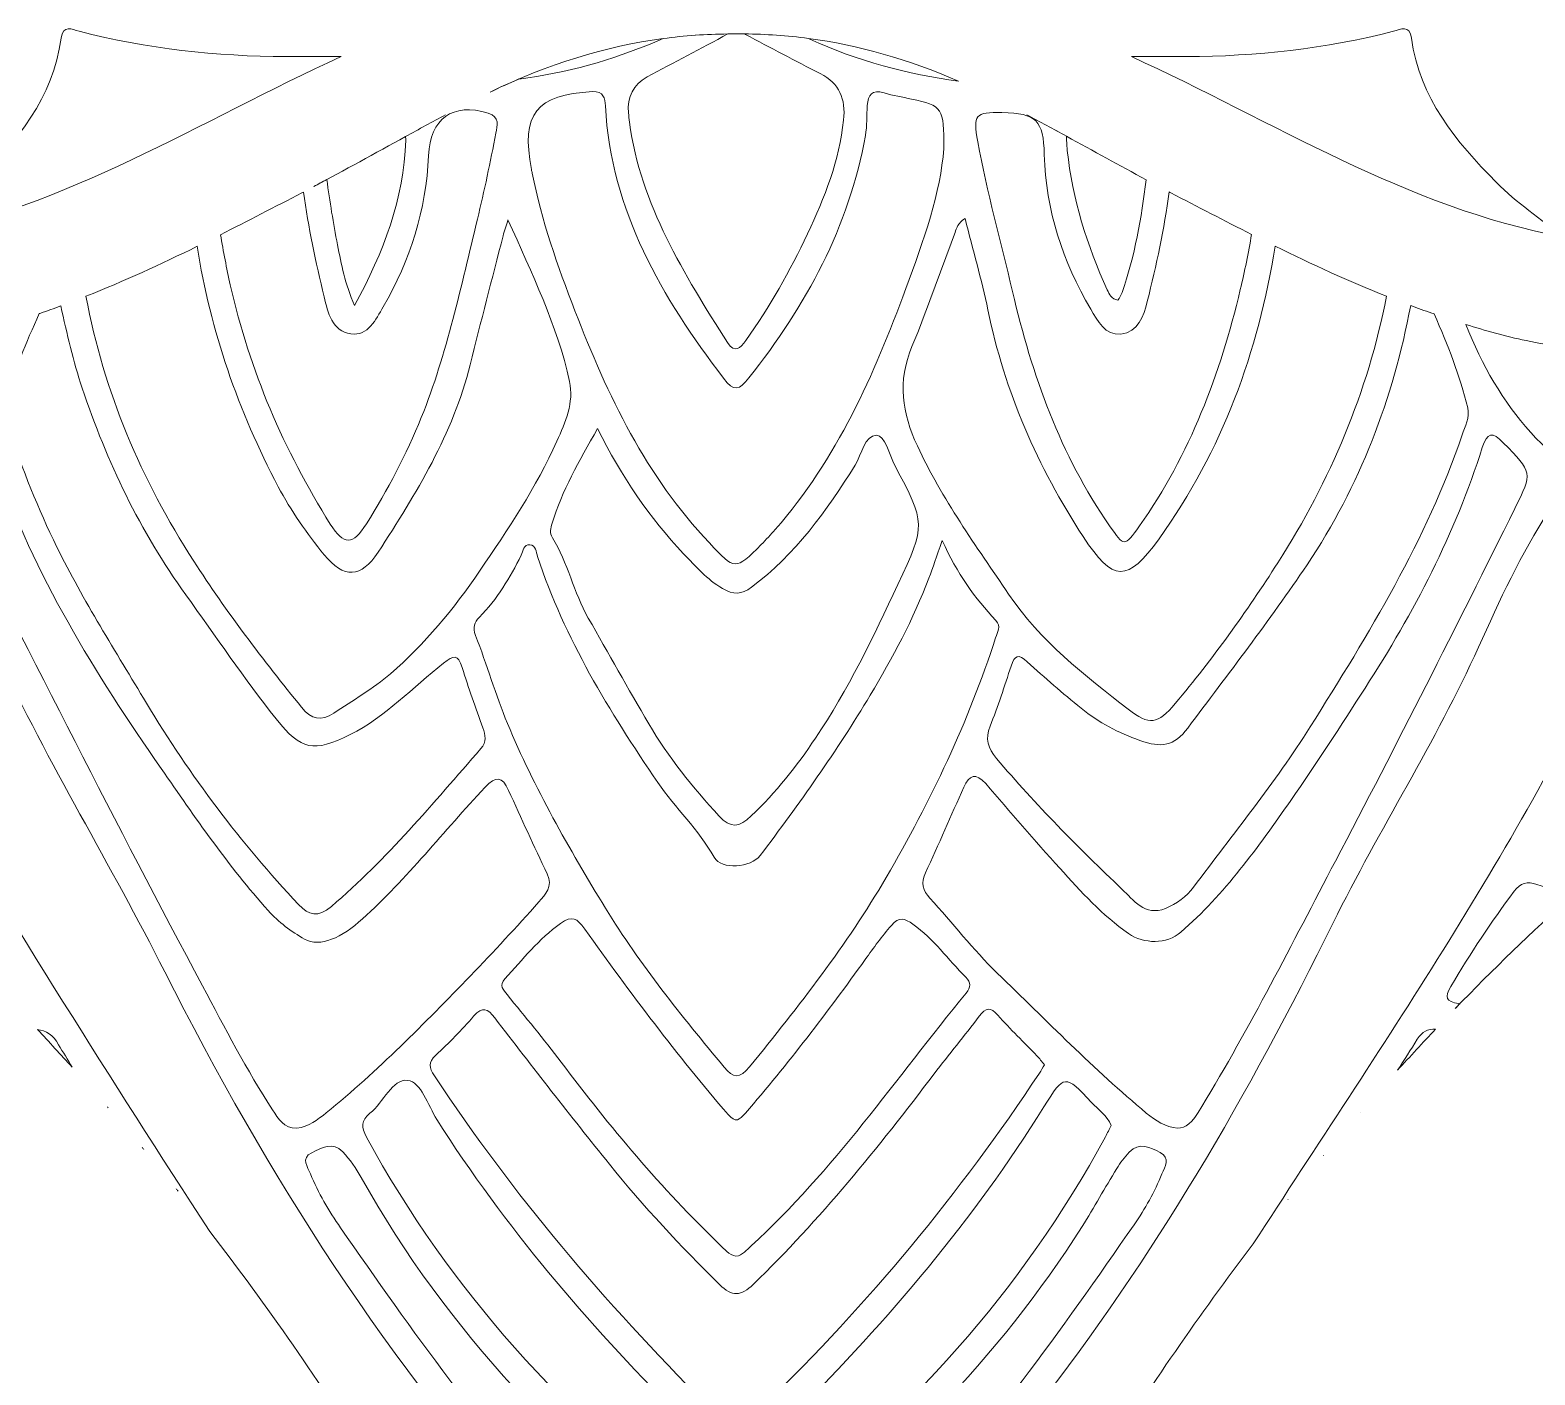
# Model space of a CAD drawing. Extents: x 180 to 9920, y -1894 to -106.
# Drawn here: x 836.8 to 1184.5, y -983.2 to -672.5 of the extents above; entities that cross this region are included whole.
import ezdxf

# ---------------------------------------------------------------- set-up
doc = ezdxf.new("R2010")
doc.units = 0
doc.header["$MEASUREMENT"] = 0
doc.layers.add('Layer 1', color=7, linetype='Continuous')

# ---------------------------------------------------------------- blocks, each defined once
blk = doc.blocks.new('block 2')
at = {"layer": 'Layer 1', "lineweight": 0}
for points, knots in [([(1815.11, -1128.01), (1749.3, -1123.11), (1699.79, -1090.94), (1663.06, -1037.29), (1645.18, -1011.19), (1631.77, -982.75), (1619.13, -953.91), (1615.92, -946.59), (1612.73, -939.26), (1609.05, -930.83), (1611.49, -932.42), (1612.96, -933.56), (1614.59, -934.42), (1644.2, -950.07), (1675.18, -955.58), (1707.88, -946.28), (1720.09, -942.8), (1730.39, -935.89), (1738.98, -926.45), (1741.34, -923.86), (1741.53, -922.8), (1737.72, -921.62), (1719.01, -915.81), (1701.43, -907.65), (1685.9, -895.49), (1663.92, -878.27), (1650.48, -855.44), (1642.34, -829.12), (1634.98, -805.33), (1631.72, -780.82), (1629.58, -756.13), (1625.72, -711.65), (1624.7, -667), (1621.74, -622.46), (1617.41, -557.42), (1609.63, -492.84), (1594.72, -429.3), (1579.03, -362.48), (1543.37, -307.89), (1491.29, -263.71), (1446.97, -226.12), (1396.22, -199.88), (1342.06, -179.82), (1279.78, -156.75), (1215.33, -142.68), (1149.61, -134.01), (1099.93, -127.46), (1050.1, -123.94), (1000.13, -123.94), (1000.13, -123.94), (1000.13, -123.94), (1000.13, -123.94), (1000.09, -123.94), (1000.04, -123.94), (1000, -123.94), (999.96, -123.94), (999.91, -123.94), (999.87, -123.94), (999.87, -123.94), (999.87, -123.94), (999.87, -123.94), (949.9, -123.94), (900.07, -127.46), (850.39, -134.01), (784.67, -142.68), (720.22, -156.75), (657.94, -179.82), (603.78, -199.88), (553.03, -226.12), (508.71, -263.71), (456.63, -307.89), (420.97, -362.48), (405.28, -429.3), (390.37, -492.84), (382.59, -557.42), (378.26, -622.46), (375.3, -667), (374.28, -711.65), (370.42, -756.13), (368.28, -780.82), (365.02, -805.33), (357.66, -829.12), (349.52, -855.44), (336.08, -878.27), (314.1, -895.49), (298.57, -907.65), (280.99, -915.81), (262.28, -921.62), (258.47, -922.8), (258.66, -923.86), (261.02, -926.45), (269.61, -935.89), (279.91, -942.8), (292.12, -946.28), (324.82, -955.58), (355.8, -950.07), (385.41, -934.42), (387.04, -933.56), (388.51, -932.42), (390.95, -930.83), (387.27, -939.26), (384.08, -946.59), (380.87, -953.91), (368.23, -982.75), (354.82, -1011.19), (336.94, -1037.29), (300.21, -1090.94), (250.7, -1123.11), (184.89, -1128.01), (180.03, -1128.37), (179.92, -1128.56), (182.5, -1132.8), (210.28, -1178.29), (252.29, -1197.63), (304.07, -1197.45), (342.5, -1197.31), (376.72, -1183.47), (407.92, -1161.62), (409.93, -1160.2), (411.93, -1158.75), (413.94, -1157.32), (404.39, -1172.65), (395.46, -1188.12), (385.98, -1203.24), (368.7, -1230.82), (350.11, -1257.39), (326.71, -1280.26), (301.16, -1305.21), (271.89, -1323.76), (236.88, -1332.4), (231.57, -1333.71), (226.18, -1334.7), (219.63, -1336.1), (247.96, -1348.87), (276.55, -1355.97), (306.2, -1358.34), (369.99, -1363.44), (430.32, -1352.32), (485.95, -1318.26), (485.07, -1324.2), (483.25, -1329.44), (481.19, -1334.58), (468.54, -1365.97), (450.11, -1393.79), (428.05, -1419.24), (403.33, -1447.78), (374.78, -1471.48), (340.06, -1487.12), (329.93, -1491.68), (319.41, -1495.14), (307.64, -1498.2), (334.5, -1509.84), (361.66, -1515.69), (389.66, -1517.13), (454.66, -1520.48), (515.82, -1507.37), (571.97, -1473.25), (565.76, -1479.73), (559.83, -1486.38), (554.44, -1493.51), (543.05, -1508.58), (534.98, -1525.51), (527.23, -1542.57), (515.28, -1568.89), (497.68, -1589.62), (470.98, -1601.96), (458.07, -1607.93), (444.75, -1612.59), (431.04, -1616.23), (427.31, -1617.22), (423.59, -1618.19), (418.96, -1619.41), (420.7, -1620.25), (421.43, -1620.66), (422.2, -1620.97), (433.77, -1625.57), (445.51, -1629.68), (457.52, -1632.97), (523.09, -1650.95), (587.75, -1649.82), (650.73, -1622.48), (696.94, -1602.42), (733.94, -1571.56), (758.21, -1526.64), (758.6, -1525.92), (758.77, -1524.97), (760.02, -1524.71), (764.59, -1532.53), (766.11, -1541.2), (766.22, -1550.11), (766.47, -1570.1), (761.01, -1588.9), (753.08, -1606.96), (731.55, -1655.95), (698.04, -1695.27), (655.24, -1726.97), (654.07, -1727.84), (652.58, -1728.43), (651.61, -1730.55), (751.78, -1730.26), (842.08, -1704.9), (916.32, -1633.53), (916.32, -1634.72), (916.35, -1635.14), (916.31, -1635.56), (912.85, -1669.71), (914.67, -1703.6), (921.84, -1737.16), (932.4, -1786.56), (954.02, -1830.2), (989.81, -1866.35), (992.96, -1869.53), (996.33, -1872.54), (999.87, -1875.82), (999.87, -1875.82), (999.87, -1876.06), (999.87, -1876.06), (999.92, -1876.02), (999.96, -1875.98), (1000, -1875.94), (1000.04, -1875.98), (1000.08, -1876.02), (1000.13, -1876.06), (1000.13, -1876.06), (1000.13, -1875.82), (1000.13, -1875.82), (1003.67, -1872.54), (1007.04, -1869.53), (1010.19, -1866.35), (1045.98, -1830.2), (1067.6, -1786.56), (1078.16, -1737.16), (1085.33, -1703.6), (1087.15, -1669.71), (1083.69, -1635.56), (1083.65, -1635.14), (1083.68, -1634.72), (1083.68, -1633.53), (1157.92, -1704.9), (1248.22, -1730.26), (1348.39, -1730.55), (1347.42, -1728.43), (1345.93, -1727.84), (1344.76, -1726.97), (1301.96, -1695.27), (1268.45, -1655.95), (1246.92, -1606.96), (1238.99, -1588.9), (1233.53, -1570.1), (1233.78, -1550.11), (1233.89, -1541.2), (1235.41, -1532.53), (1239.98, -1524.71), (1241.23, -1524.97), (1241.4, -1525.92), (1241.79, -1526.64), (1266.06, -1571.56), (1303.06, -1602.42), (1349.27, -1622.48), (1412.25, -1649.82), (1476.91, -1650.95), (1542.48, -1632.97), (1554.49, -1629.68), (1566.23, -1625.57), (1577.8, -1620.97), (1578.57, -1620.66), (1579.3, -1620.25), (1581.04, -1619.41), (1576.41, -1618.19), (1572.69, -1617.22), (1568.96, -1616.23), (1555.25, -1612.59), (1541.93, -1607.93), (1529.02, -1601.96), (1502.32, -1589.62), (1484.72, -1568.89), (1472.77, -1542.57), (1465.02, -1525.51), (1456.95, -1508.58), (1445.56, -1493.51), (1440.17, -1486.38), (1434.24, -1479.73), (1428.03, -1473.25), (1484.18, -1507.37), (1545.34, -1520.48), (1610.34, -1517.13), (1638.34, -1515.69), (1665.5, -1509.84), (1692.36, -1498.2), (1680.59, -1495.14), (1670.07, -1491.68), (1659.94, -1487.12), (1625.22, -1471.48), (1596.67, -1447.78), (1571.95, -1419.24), (1549.89, -1393.79), (1531.46, -1365.97), (1518.81, -1334.58), (1516.75, -1329.44), (1514.93, -1324.2), (1514.05, -1318.26), (1569.68, -1352.32), (1630.01, -1363.44), (1693.8, -1358.34), (1723.45, -1355.97), (1752.04, -1348.87), (1780.37, -1336.1), (1773.82, -1334.7), (1768.43, -1333.71), (1763.12, -1332.4), (1728.11, -1323.76), (1698.84, -1305.21), (1673.29, -1280.26), (1649.89, -1257.39), (1631.3, -1230.82), (1614.02, -1203.24), (1604.54, -1188.12), (1595.61, -1172.65), (1586.06, -1157.32), (1588.07, -1158.75), (1590.07, -1160.2), (1592.08, -1161.62), (1623.28, -1183.47), (1657.5, -1197.31), (1695.93, -1197.45), (1747.71, -1197.63), (1789.72, -1178.29), (1817.5, -1132.8), (1820.08, -1128.56), (1819.97, -1128.37), (1815.11, -1128.01)], [0, 0, 0, 0, 1, 1, 1, 2, 2, 2, 3, 3, 3, 4, 4, 4, 5, 5, 5, 6, 6, 6, 7, 7, 7, 8, 8, 8, 9, 9, 9, 10, 10, 10, 11, 11, 11, 12, 12, 12, 13, 13, 13, 14, 14, 14, 15, 15, 15, 16, 16, 16, 17, 17, 17, 18, 18, 18, 19, 19, 19, 20, 20, 20, 21, 21, 21, 22, 22, 22, 23, 23, 23, 24, 24, 24, 25, 25, 25, 26, 26, 26, 27, 27, 27, 28, 28, 28, 29, 29, 29, 30, 30, 30, 31, 31, 31, 32, 32, 32, 33, 33, 33, 34, 34, 34, 35, 35, 35, 36, 36, 36, 37, 37, 37, 38, 38, 38, 39, 39, 39, 40, 40, 40, 41, 41, 41, 42, 42, 42, 43, 43, 43, 44, 44, 44, 45, 45, 45, 46, 46, 46, 47, 47, 47, 48, 48, 48, 49, 49, 49, 50, 50, 50, 51, 51, 51, 52, 52, 52, 53, 53, 53, 54, 54, 54, 55, 55, 55, 56, 56, 56, 57, 57, 57, 58, 58, 58, 59, 59, 59, 60, 60, 60, 61, 61, 61, 62, 62, 62, 63, 63, 63, 64, 64, 64, 65, 65, 65, 66, 66, 66, 67, 67, 67, 68, 68, 68, 69, 69, 69, 70, 70, 70, 71, 71, 71, 72, 72, 72, 73, 73, 73, 74, 74, 74, 75, 75, 75, 76, 76, 76, 77, 77, 77, 78, 78, 78, 79, 79, 79, 80, 80, 80, 81, 81, 81, 82, 82, 82, 83, 83, 83, 84, 84, 84, 85, 85, 85, 86, 86, 86, 87, 87, 87, 88, 88, 88, 89, 89, 89, 90, 90, 90, 91, 91, 91, 92, 92, 92, 93, 93, 93, 94, 94, 94, 95, 95, 95, 96, 96, 96, 97, 97, 97, 98, 98, 98, 99, 99, 99, 100, 100, 100, 101, 101, 101, 102, 102, 102, 103, 103, 103, 104, 104, 104, 105, 105, 105, 106, 106, 106, 107, 107, 107, 108, 108, 108, 109, 109, 109, 110, 110, 110, 110]), ([(824.39, -707.69), (833.76, -698.25), (842.07, -688.18), (843.99, -674.37), (844.42, -671.21), (846.42, -672.36), (848.13, -672.8), (863.84, -676.83), (879.83, -678.6), (896.03, -678.65), (900.3, -678.66), (904.57, -678.65), (908.69, -678.65), (876.1, -693.53), (845.26, -713.52), (808.83, -720.34), (814.11, -716.18), (819.67, -712.44), (824.39, -707.69)], [0, 0, 0, 0, 1, 1, 1, 2, 2, 2, 3, 3, 3, 4, 4, 4, 5, 5, 5, 6, 6, 6, 6]), ([(951.84, -683.56), (951.16, -683.66), (950.47, -683.73), (949.78, -683.82), (947.56, -684.77), (945.33, -685.78), (943.1, -686.86), (956.49, -680.33), (969.82, -676.29), (983.08, -674.49), (973.12, -678.81), (962.75, -682), (951.84, -683.56)], [0, 0, 0, 0, 1, 1, 1, 2, 2, 2, 3, 3, 3, 4, 4, 4, 4]), ([(1000, -673.38), (1000.63, -673.38), (1001.25, -673.42), (1001.88, -673.42), (1001.97, -673.47), (1002.06, -673.49), (1002.16, -673.55), (1007.89, -676.6), (1013.64, -679.62), (1019.41, -682.58), (1023.86, -684.87), (1025.3, -688.45), (1024.79, -693.31), (1023.8, -702.66), (1020.42, -711.21), (1016.48, -719.58), (1012.43, -728.21), (1007.72, -736.48), (1002.17, -744.25), (1000.93, -746), (999.66, -747.32), (998, -744.73), (987.88, -728.9), (977.96, -712.97), (975.29, -693.81), (975.19, -693.09), (975.15, -692.37), (975.08, -691.65), (974.78, -687.97), (976.16, -685.11), (979.41, -683.35), (985.59, -679.99), (991.84, -676.77), (998.02, -673.42), (998.68, -673.42), (999.34, -673.38), (1000, -673.38)], [0, 0, 0, 0, 1, 1, 1, 2, 2, 2, 3, 3, 3, 4, 4, 4, 5, 5, 5, 6, 6, 6, 7, 7, 7, 8, 8, 8, 9, 9, 9, 10, 10, 10, 11, 11, 11, 12, 12, 12, 12]), ([(983.08, -674.49), (985.57, -674.15), (988.05, -673.89), (990.53, -673.72), (988.05, -673.89), (985.57, -674.15), (983.08, -674.49)], [0, 0, 0, 0, 1, 1, 1, 2, 2, 2, 2]), ([(990.57, -673.71), (993.06, -673.54), (995.54, -673.44), (998.02, -673.42), (995.54, -673.44), (993.06, -673.54), (990.57, -673.71)], [0, 0, 0, 0, 1, 1, 1, 2, 2, 2, 2]), ([(1001.88, -673.42), (1004.34, -673.43), (1006.8, -673.53), (1009.26, -673.7), (1006.8, -673.53), (1004.34, -673.43), (1001.88, -673.42)], [0, 0, 0, 0, 1, 1, 1, 2, 2, 2, 2]), ([(1009.29, -673.7), (1011.75, -673.87), (1014.21, -674.13), (1016.68, -674.45), (1014.21, -674.13), (1011.75, -673.87), (1009.29, -673.7)], [0, 0, 0, 0, 1, 1, 1, 2, 2, 2, 2]), ([(1016.68, -674.45), (1028.18, -675.99), (1039.72, -679.24), (1051.31, -684.32), (1051.31, -684.32), (1051.31, -684.32), (1051.3, -684.31), (1039.57, -682.72), (1028.08, -679.73), (1016.96, -674.59), (1016.86, -674.54), (1016.77, -674.5), (1016.68, -674.45)], [0, 0, 0, 0, 1, 1, 1, 2, 2, 2, 3, 3, 3, 4, 4, 4, 4]), ([(1091.31, -678.65), (1095.43, -678.65), (1099.7, -678.66), (1103.97, -678.65), (1120.17, -678.6), (1136.16, -676.83), (1151.87, -672.8), (1153.58, -672.36), (1155.58, -671.21), (1156.01, -674.37), (1157.93, -688.18), (1166.24, -698.25), (1175.61, -707.69), (1180.33, -712.44), (1185.89, -716.18), (1191.17, -720.34), (1154.74, -713.52), (1123.9, -693.53), (1091.31, -678.65)], [0, 0, 0, 0, 1, 1, 1, 2, 2, 2, 3, 3, 3, 4, 4, 4, 5, 5, 5, 6, 6, 6, 6]), ([(966.79, -686.75), (969.35, -686.62), (969.64, -688.28), (969.74, -690.06), (971.12, -714.39), (982.77, -734.22), (997.06, -752.96), (999.46, -756.11), (1000.64, -755.74), (1002.93, -752.85), (1016.11, -736.19), (1026.05, -718.01), (1029.83, -696.87), (1030.23, -694.61), (1030.13, -692.27), (1030.27, -689.96), (1030.43, -687.5), (1031.34, -686.15), (1034.15, -687.02), (1036.21, -687.66), (1038.36, -688.01), (1040.47, -688.46), (1047.65, -690), (1048.05, -690.51), (1047.93, -699.87), (1047.26, -709.97), (1043.3, -721.15), (1039.19, -732.24), (1031.79, -752.21), (1023.28, -771.62), (1009.01, -787.88), (1007.97, -789.07), (1006.89, -790.25), (1005.77, -791.37), (999.73, -797.38), (999.77, -797.33), (993.77, -791), (979.17, -775.58), (970.22, -756.9), (962.71, -737.39), (958.72, -727.01), (955.01, -716.54), (952.85, -705.58), (952.79, -705.3), (952.69, -705.03), (952.64, -704.74), (950.23, -691.85), (953.74, -687.44), (966.79, -686.75)], [0, 0, 0, 0, 1, 1, 1, 2, 2, 2, 3, 3, 3, 4, 4, 4, 5, 5, 5, 6, 6, 6, 7, 7, 7, 8, 8, 8, 9, 9, 9, 10, 10, 10, 11, 11, 11, 12, 12, 12, 13, 13, 13, 14, 14, 14, 15, 15, 15, 16, 16, 16, 16]), ([(899.97, -709.93), (901.09, -718.08), (902.83, -726.13), (904.74, -734.14), (905.62, -737.82), (906.57, -742.06), (910.92, -742.7), (914.98, -743.29), (916.7, -739.35), (918.4, -736.45), (924.7, -725.69), (928.33, -714.04), (928.87, -701.55), (929.24, -692.96), (934.43, -689.2), (942.69, -691.71), (945.37, -692.53), (944.78, -694.63), (944.45, -696.33), (943.14, -702.99), (941.79, -709.64), (940.17, -716.22), (936.39, -731.63), (933.17, -747.22), (927.21, -762.01), (923.76, -770.58), (919.42, -778.74), (914.52, -786.58), (911.4, -791.56), (909.33, -791.66), (906.17, -786.63), (895.41, -769.53), (887.54, -751.17), (883.07, -731.41), (882.2, -727.54), (881.47, -723.66), (880.8, -719.79), (880.8, -719.79), (880.8, -719.79), (880.79, -719.8), (887.09, -716.62), (893.35, -713.36), (899.62, -710.11), (899.74, -710.05), (899.85, -709.99), (899.97, -709.93)], [0, 0, 0, 0, 1, 1, 1, 2, 2, 2, 3, 3, 3, 4, 4, 4, 5, 5, 5, 6, 6, 6, 7, 7, 7, 8, 8, 8, 9, 9, 9, 10, 10, 10, 11, 11, 11, 12, 12, 12, 13, 13, 13, 14, 14, 14, 15, 15, 15, 15]), ([(1119.07, -719.72), (1118.33, -723.99), (1117.48, -728.24), (1116.47, -732.47), (1111.82, -752.01), (1104.85, -770.55), (1093.18, -787.08), (1089.72, -791.99), (1089.64, -791.9), (1086.24, -787.01), (1074.84, -770.61), (1068.33, -752.2), (1063.83, -732.92), (1061.14, -721.39), (1057.91, -709.99), (1055.8, -698.33), (1054.66, -692.02), (1055.21, -691.46), (1061.39, -691.59), (1069.4, -691.76), (1070.96, -693.35), (1071.18, -701.3), (1071.54, -714.16), (1075.45, -725.99), (1081.9, -737), (1083.46, -739.67), (1085.19, -743.14), (1088.84, -742.76), (1092.84, -742.34), (1094.12, -738.63), (1094.98, -735.21), (1097.08, -726.85), (1098.87, -718.43), (1100.01, -709.92), (1100.14, -709.98), (1100.26, -710.05), (1100.38, -710.11), (1106.6, -713.34), (1112.82, -716.57), (1119.07, -719.73), (1119.07, -719.73), (1119.07, -719.72), (1119.07, -719.72)], [0, 0, 0, 0, 1, 1, 1, 2, 2, 2, 3, 3, 3, 4, 4, 4, 5, 5, 5, 6, 6, 6, 7, 7, 7, 8, 8, 8, 9, 9, 9, 10, 10, 10, 11, 11, 11, 12, 12, 12, 13, 13, 13, 14, 14, 14, 14]), ([(932.83, -692.11), (929.74, -693.75), (926.66, -695.43), (923.58, -697.11), (926.66, -695.43), (929.74, -693.75), (932.83, -692.11)], [0, 0, 0, 0, 1, 1, 1, 2, 2, 2, 2]), ([(1076.32, -697.06), (1073.27, -695.39), (1070.21, -693.73), (1067.14, -692.1), (1070.22, -693.73), (1073.27, -695.39), (1076.32, -697.06)], [0, 0, 0, 0, 1, 1, 1, 2, 2, 2, 2]), ([(923.57, -697.12), (923.6, -697.39), (923.61, -697.68), (923.61, -697.98), (923.19, -711.53), (918.54, -723.74), (911.77, -736.18), (909.59, -731.11), (908.73, -726.63), (907.84, -722.14), (906.85, -717.13), (906.06, -712.09), (905.36, -707.05), (904.37, -707.58), (903.36, -708.11), (902.36, -708.65), (909.48, -704.9), (916.51, -700.99), (923.57, -697.12)], [0, 0, 0, 0, 1, 1, 1, 2, 2, 2, 3, 3, 3, 4, 4, 4, 5, 5, 5, 6, 6, 6, 6]), ([(1089.15, -733.16), (1088.92, -733.8), (1088.51, -734.37), (1088.2, -734.94), (1086.66, -734.67), (1086.19, -733.54), (1085.73, -732.53), (1081.05, -722.25), (1077.63, -711.58), (1076.49, -700.32), (1076.36, -698.98), (1076.29, -697.93), (1076.33, -697.07), (1082.45, -700.43), (1088.57, -703.79), (1094.72, -707.09), (1093.6, -715.92), (1092.09, -724.67), (1089.15, -733.16)], [0, 0, 0, 0, 1, 1, 1, 2, 2, 2, 3, 3, 3, 4, 4, 4, 5, 5, 5, 6, 6, 6, 6]), ([(1041.84, -768.59), (1038.34, -761.07), (1037.21, -753.63), (1040.58, -745.62), (1044.21, -736.98), (1047.22, -728.07), (1050.54, -719.29), (1050.93, -718.25), (1051.22, -717.08), (1052.85, -716.08), (1054.68, -723.3), (1056.7, -730.16), (1058.13, -737.14), (1062.02, -756.09), (1069.64, -773.42), (1080.15, -789.54), (1087.04, -800.11), (1090.4, -800.2), (1097.7, -790.02), (1112.35, -769.61), (1120.59, -746.83), (1124.54, -722.45), (1124.54, -722.45), (1124.54, -722.45), (1124.54, -722.45), (1132.97, -726.61), (1141.5, -730.54), (1150.25, -734.01), (1150.25, -734.01), (1150.25, -734.01), (1150.25, -734), (1145.93, -756.18), (1137.27, -776.55), (1125.15, -795.56), (1117.92, -806.89), (1110.09, -817.78), (1101.45, -828.07), (1097.36, -832.94), (1095.45, -833.22), (1090.56, -829.41), (1080.45, -821.51), (1070.24, -813.66), (1062.92, -802.83), (1055.41, -791.72), (1047.54, -780.82), (1041.84, -768.59)], [0, 0, 0, 0, 1, 1, 1, 2, 2, 2, 3, 3, 3, 4, 4, 4, 5, 5, 5, 6, 6, 6, 7, 7, 7, 8, 8, 8, 9, 9, 9, 10, 10, 10, 11, 11, 11, 12, 12, 12, 13, 13, 13, 14, 14, 14, 15, 15, 15, 15]), ([(894.14, -778), (897.08, -783.57), (900.75, -788.84), (904.74, -793.72), (909.28, -799.28), (913.31, -799.14), (917.23, -793.13), (926.05, -779.59), (934.52, -765.81), (938.49, -749.84), (940.96, -739.9), (943.56, -729.98), (946.11, -720.06), (946.43, -718.82), (946.86, -717.6), (947.24, -716.37), (952.77, -728.74), (958.62, -740.7), (961.46, -753.71), (962.51, -758.53), (960.5, -763.15), (958.54, -767.48), (953.72, -778.15), (947.28, -787.85), (940.68, -797.51), (934.69, -806.27), (928.02, -814.32), (920.07, -821.23), (916.08, -824.7), (911.36, -827.34), (906.96, -830.34), (904.05, -832.33), (901.8, -831.72), (899.55, -828.97), (890.67, -818.12), (882.22, -806.94), (874.61, -795.18), (862.46, -776.39), (853.86, -756.1), (849.72, -734.02), (849.72, -734.02), (849.72, -734.02), (849.71, -734.02), (858.46, -730.55), (866.99, -726.63), (875.42, -722.48), (875.42, -722.48), (875.42, -722.48), (875.41, -722.48), (878.47, -742.04), (884.92, -760.51), (894.14, -778)], [0, 0, 0, 0, 1, 1, 1, 2, 2, 2, 3, 3, 3, 4, 4, 4, 5, 5, 5, 6, 6, 6, 7, 7, 7, 8, 8, 8, 9, 9, 9, 10, 10, 10, 11, 11, 11, 12, 12, 12, 13, 13, 13, 14, 14, 14, 15, 15, 15, 16, 16, 16, 17, 17, 17, 17]), ([(839.25, -737.92), (840.8, -737.39), (842.33, -736.81), (843.87, -736.24), (845.35, -742.67), (846.76, -749.02), (848.84, -755.22), (854.55, -772.29), (862.2, -788.28), (872.79, -802.96), (879.71, -812.55), (886.28, -822.4), (893.67, -831.64), (899.56, -838.99), (902.24, -839.44), (910.74, -835.26), (919.03, -831.17), (925.2, -824.33), (932.36, -818.79), (934.73, -816.95), (935.69, -816.6), (936.66, -819.78), (938.09, -824.47), (939.78, -829.09), (941.42, -833.71), (942.02, -835.41), (942.39, -836.9), (940.98, -838.52), (929.92, -851.1), (919.28, -864.05), (906.42, -874.96), (903.31, -877.6), (901.21, -877.07), (898.84, -874.54), (885.46, -860.28), (873.74, -844.81), (863.69, -828), (856.57, -816.1), (849.13, -804.4), (842.99, -791.94), (838.64, -783.12), (835.12, -773.95), (831.75, -764.72), (830.99, -762.64), (830.66, -760.56), (831.24, -758.36), (833.12, -751.32), (835.88, -744.64), (838.92, -738.03), (839.03, -737.99), (839.14, -737.96), (839.25, -737.92)], [0, 0, 0, 0, 1, 1, 1, 2, 2, 2, 3, 3, 3, 4, 4, 4, 5, 5, 5, 6, 6, 6, 7, 7, 7, 8, 8, 8, 9, 9, 9, 10, 10, 10, 11, 11, 11, 12, 12, 12, 13, 13, 13, 14, 14, 14, 15, 15, 15, 16, 16, 16, 17, 17, 17, 17]), ([(1058.64, -833.32), (1060.45, -828.77), (1061.99, -824.1), (1063.49, -819.43), (1064.3, -816.9), (1065.17, -816.55), (1067.23, -818.45), (1071.26, -822.16), (1075.44, -825.72), (1079.68, -829.2), (1083.72, -832.52), (1088.34, -834.84), (1093.27, -836.62), (1098.22, -838.41), (1101.19, -837.96), (1104.33, -833.76), (1113.65, -821.28), (1123.22, -808.96), (1131.89, -796.04), (1144.1, -777.84), (1151.78, -757.66), (1155.84, -736.14), (1155.84, -736.14), (1155.84, -736.14), (1155.84, -736.14), (1157.48, -736.74), (1159.1, -737.36), (1160.75, -737.92), (1160.94, -737.98), (1161.12, -738.04), (1161.3, -738.1), (1161.3, -738.1), (1161.3, -738.1), (1161.3, -738.1), (1164.44, -745.35), (1167.22, -752.38), (1169.01, -759.79), (1169.55, -762.05), (1168.42, -764.03), (1167.73, -766.06), (1159.47, -790.33), (1146.19, -811.95), (1132.62, -833.49), (1124.45, -846.47), (1114.75, -858.25), (1105.68, -870.53), (1104.07, -872.71), (1101.75, -874.37), (1099.18, -875.42), (1094.46, -877.35), (1091.65, -873.36), (1089.19, -871.03), (1079.03, -861.43), (1069.21, -851.45), (1060.13, -840.78), (1058.13, -838.43), (1057.47, -836.29), (1058.64, -833.32)], [0, 0, 0, 0, 1, 1, 1, 2, 2, 2, 3, 3, 3, 4, 4, 4, 5, 5, 5, 6, 6, 6, 7, 7, 7, 8, 8, 8, 9, 9, 9, 10, 10, 10, 11, 11, 11, 12, 12, 12, 13, 13, 13, 14, 14, 14, 15, 15, 15, 16, 16, 16, 17, 17, 17, 18, 18, 18, 19, 19, 19, 19]), ([(1168.55, -740.5), (1168.55, -740.5), (1168.55, -740.5), (1168.55, -740.5), (1173.13, -741.97), (1177.74, -743.3), (1182.5, -744.25), (1188.41, -745.43), (1194.33, -746.42), (1200.27, -747.15), (1200.27, -747.15), (1200.27, -747.15), (1200.27, -747.15), (1215.99, -765.92), (1234.02, -782.07), (1255.77, -794.25), (1264.43, -799.11), (1273.17, -803.79), (1281.97, -808.36), (1281.97, -808.36), (1281.97, -808.36), (1281.97, -808.36), (1276.45, -811.4), (1271.01, -814.61), (1265.61, -817.91), (1265.61, -817.91), (1265.61, -817.91), (1265.61, -817.91), (1262.02, -815.98), (1258.44, -814.04), (1254.88, -812.05), (1245.89, -807.01), (1237.98, -800.42), (1229.38, -794.85), (1222.34, -790.3), (1215.26, -785.68), (1207.55, -782.42), (1188.08, -774.19), (1176.09, -759.42), (1168.55, -740.5)], [0, 0, 0, 0, 1, 1, 1, 2, 2, 2, 3, 3, 3, 4, 4, 4, 5, 5, 5, 6, 6, 6, 7, 7, 7, 8, 8, 8, 9, 9, 9, 10, 10, 10, 11, 11, 11, 12, 12, 12, 13, 13, 13, 13]), ([(819.61, -771.19), (826.71, -763.85), (825.86, -764.14), (828.91, -772.94), (837.74, -798.45), (851.78, -821.09), (867.09, -843.12), (874.91, -854.39), (882.65, -865.65), (891.8, -875.91), (894.25, -878.65), (897.14, -880.75), (900.22, -882.52), (903.78, -884.57), (908.9, -882.13), (913.62, -877.84), (923.91, -868.51), (932.42, -857.55), (941.91, -847.49), (944.5, -844.73), (945.88, -844.85), (947.38, -848.17), (950.31, -854.62), (953.23, -861.06), (956.31, -867.44), (957.72, -870.35), (955.86, -872.23), (954.34, -873.94), (949.21, -879.74), (943.94, -885.42), (938.55, -890.99), (927.91, -902.01), (917.17, -912.94), (905.25, -922.62), (903.23, -924.27), (901.17, -925.87), (898.44, -926.19), (895.44, -926.31), (894.17, -924), (892.85, -921.99), (886.83, -912.79), (881.84, -902.99), (876.66, -893.32), (856.61, -855.88), (837.57, -817.94), (818.33, -780.09), (816.43, -776.35), (816.77, -774.12), (819.61, -771.19)], [0, 0, 0, 0, 1, 1, 1, 2, 2, 2, 3, 3, 3, 4, 4, 4, 5, 5, 5, 6, 6, 6, 7, 7, 7, 8, 8, 8, 9, 9, 9, 10, 10, 10, 11, 11, 11, 12, 12, 12, 13, 13, 13, 14, 14, 14, 15, 15, 15, 16, 16, 16, 16]), ([(967.94, -764.57), (973.55, -775.77), (979.94, -785.17), (987.83, -793.5), (990.59, -796.42), (993.25, -799.43), (996.82, -801.54), (999.32, -803.02), (1001.21, -802.96), (1003.51, -801.24), (1013.64, -793.64), (1020.87, -783.61), (1027.46, -773.02), (1029.02, -770.53), (1029.67, -766.16), (1032.36, -766.11), (1034.36, -766.08), (1035.31, -770.58), (1036.64, -773.1), (1043.78, -786.63), (1043.82, -786.68), (1037.34, -800.62), (1031.68, -812.8), (1025.81, -824.86), (1018.31, -836.07), (1013.96, -842.58), (1009.15, -848.63), (1003.47, -854.06), (1000.66, -856.75), (998.68, -857.01), (996, -854.08), (989.94, -847.46), (984.3, -840.52), (979.75, -832.76), (975.01, -824.67), (970.44, -816.48), (965.79, -808.34), (962.41, -802.43), (961.1, -795.6), (957.49, -789.79), (956.82, -788.71), (957.08, -787.57), (957.43, -786.44), (959.76, -778.95), (963.57, -772.21), (967.94, -764.57)], [0, 0, 0, 0, 1, 1, 1, 2, 2, 2, 3, 3, 3, 4, 4, 4, 5, 5, 5, 6, 6, 6, 7, 7, 7, 8, 8, 8, 9, 9, 9, 10, 10, 10, 11, 11, 11, 12, 12, 12, 13, 13, 13, 14, 14, 14, 15, 15, 15, 15]), ([(1094.75, -922.7), (1082.63, -912.61), (1071.66, -901.31), (1060.31, -890.38), (1054.67, -884.95), (1050.01, -878.75), (1044.71, -873.06), (1043.05, -871.28), (1042.66, -869.48), (1043.73, -867.17), (1046.76, -860.62), (1049.63, -854), (1052.59, -847.42), (1053.83, -844.66), (1055.35, -843.95), (1057.63, -846.6), (1063.27, -853.17), (1068.93, -859.73), (1074.74, -866.15), (1079.66, -871.57), (1084.59, -876.99), (1090.66, -881.24), (1094.15, -883.68), (1099.44, -883.73), (1102.73, -880.9), (1112.88, -872.16), (1120.54, -861.31), (1128.14, -850.46), (1134.08, -841.97), (1139.69, -833.23), (1145.31, -824.52), (1156.55, -807.09), (1166.13, -788.83), (1172.39, -768.98), (1173.5, -765.45), (1174.72, -765.26), (1177.24, -767.84), (1183.99, -774.75), (1184.06, -774.69), (1179.91, -783.05), (1166.35, -810.35), (1152.61, -837.55), (1138.43, -864.53), (1128.43, -883.58), (1118.74, -902.79), (1107.57, -921.2), (1105.09, -925.29), (1104.02, -926.15), (1101.93, -926.21), (1099.2, -925.92), (1096.88, -924.47), (1094.75, -922.7)], [0, 0, 0, 0, 1, 1, 1, 2, 2, 2, 3, 3, 3, 4, 4, 4, 5, 5, 5, 6, 6, 6, 7, 7, 7, 8, 8, 8, 9, 9, 9, 10, 10, 10, 11, 11, 11, 12, 12, 12, 13, 13, 13, 14, 14, 14, 15, 15, 15, 16, 16, 16, 17, 17, 17, 17]), ([(811.75, -843.39), (807.41, -836.04), (803.52, -828.46), (800.27, -820.56), (799.17, -817.9), (797.68, -815.4), (796.43, -812.79), (794.63, -809.05), (792.35, -808.39), (788.52, -810.49), (776.8, -816.89), (765.29, -823.63), (753.88, -830.52), (754.17, -830.72), (754.46, -830.92), (754.74, -831.12), (750.17, -827.97), (745.55, -824.89), (740.88, -821.92), (740.88, -821.92), (740.88, -821.92), (740.88, -821.92), (743.14, -820.71), (745.4, -819.5), (747.66, -818.28), (752.22, -815.82), (756.75, -813.15), (760.87, -810.01), (775.19, -799.07), (790.94, -790.58), (806.85, -782.31), (809.52, -780.92), (810.69, -781.3), (812.3, -783.79), (819.08, -794.27), (824.07, -805.63), (829.32, -816.9), (840.99, -841.91), (855.48, -865.43), (867.91, -890.06), (891.64, -937.06), (919.65, -981.23), (955.52, -1020.16), (966.27, -1031.82), (978.16, -1041.5), (992.27, -1048.64), (997.91, -1051.49), (1003.16, -1051.72), (1008.7, -1048.42), (1013.42, -1045.61), (1018.1, -1042.76), (1022.57, -1039.56), (1041.18, -1026.28), (1055.33, -1008.57), (1069.24, -990.91), (1096.52, -956.28), (1118.45, -918.21), (1137.94, -878.73), (1148.56, -857.22), (1161.63, -837.01), (1171.49, -815.1), (1176.36, -804.3), (1181.31, -793.55), (1187.83, -783.58), (1189.33, -781.28), (1190.49, -780.78), (1192.97, -782.19), (1198.49, -785.34), (1204.23, -788.1), (1209.8, -791.16), (1219.44, -796.46), (1228.8, -802.19), (1237.51, -808.94), (1244.25, -814.16), (1251.78, -817.99), (1259.34, -821.78), (1253.45, -825.51), (1247.66, -829.42), (1241.92, -833.43), (1243.33, -832.45), (1244.74, -831.47), (1246.15, -830.5), (1235.22, -823.76), (1224.2, -817.16), (1212.83, -811.15), (1206.62, -807.87), (1205.63, -808.05), (1202.59, -814.5), (1179.48, -863.42), (1148.68, -907.7), (1119.47, -952.93), (1107.03, -969.25), (1095.43, -986.06), (1084.78, -1003.14), (1084.79, -1003.14), (1084.79, -1003.13), (1084.79, -1003.13), (1068.43, -1022.9), (1049.56, -1040.37), (1028.2, -1055.4), (1024.65, -1057.89), (1020.91, -1060.1), (1017.23, -1062.39), (1005.66, -1069.62), (994.18, -1069.31), (982.49, -1062.38), (968.48, -1054.08), (956.36, -1043.38), (943.99, -1032.94), (933.33, -1023.95), (923.93, -1013.92), (915.29, -1003.27), (904, -985.13), (891.65, -967.31), (878.33, -950.06), (878.33, -950.06), (878.33, -950.06), (878.33, -950.06), (855.51, -914.9), (833.06, -879.5), (811.75, -843.39)], [0, 0, 0, 0, 1, 1, 1, 2, 2, 2, 3, 3, 3, 4, 4, 4, 5, 5, 5, 6, 6, 6, 7, 7, 7, 8, 8, 8, 9, 9, 9, 10, 10, 10, 11, 11, 11, 12, 12, 12, 13, 13, 13, 14, 14, 14, 15, 15, 15, 16, 16, 16, 17, 17, 17, 18, 18, 18, 19, 19, 19, 20, 20, 20, 21, 21, 21, 22, 22, 22, 23, 23, 23, 24, 24, 24, 25, 25, 25, 26, 26, 26, 27, 27, 27, 28, 28, 28, 29, 29, 29, 30, 30, 30, 31, 31, 31, 32, 32, 32, 33, 33, 33, 34, 34, 34, 35, 35, 35, 36, 36, 36, 37, 37, 37, 38, 38, 38, 39, 39, 39, 40, 40, 40, 40]), ([(1034.64, -868.27), (1025.49, -883.88), (1014.46, -898.05), (1003.05, -912), (1000.76, -914.8), (999.36, -914.71), (997.16, -912.07), (987.41, -900.3), (977.81, -888.46), (969.78, -875.38), (961.33, -861.62), (953.33, -847.63), (947.13, -832.71), (944.37, -826.05), (942.34, -819.1), (939.75, -812.37), (939.04, -810.53), (939.42, -809.35), (940.62, -808.14), (944.75, -803.98), (947.71, -799.05), (950.29, -793.84), (950.75, -792.9), (950.88, -791.27), (952.31, -791.4), (953.67, -791.52), (953.73, -793.11), (954.07, -794.13), (960.35, -813.11), (970.64, -829.95), (981.85, -846.3), (985.94, -852.25), (991.26, -857.24), (994.86, -863.6), (996.55, -866.59), (1003.37, -866), (1005.48, -863.22), (1014.56, -851.28), (1023.23, -839.02), (1030.94, -826.18), (1036.11, -817.56), (1040.88, -808.6), (1044.51, -799.13), (1045.43, -796.71), (1046.24, -794.25), (1047.59, -790.43), (1051, -798.1), (1055.16, -803.73), (1059.95, -808.91), (1061.26, -810.33), (1060.35, -811.57), (1059.92, -812.89), (1053.64, -832.33), (1044.96, -850.65), (1034.64, -868.27)], [0, 0, 0, 0, 1, 1, 1, 2, 2, 2, 3, 3, 3, 4, 4, 4, 5, 5, 5, 6, 6, 6, 7, 7, 7, 8, 8, 8, 9, 9, 9, 10, 10, 10, 11, 11, 11, 12, 12, 12, 13, 13, 13, 14, 14, 14, 15, 15, 15, 16, 16, 16, 17, 17, 17, 18, 18, 18, 18]), ([(1166.91, -897.41), (1164.01, -896.98), (1163.63, -895.94), (1165.1, -893.46), (1169.6, -885.87), (1174.47, -878.53), (1179.75, -871.46), (1181.2, -869.52), (1182.8, -869.15), (1185.01, -869.87), (1187.68, -870.75), (1190.35, -871.66), (1193.02, -872.56), (1183.79, -880.91), (1174.82, -889.58), (1166.14, -898.55), (1166.49, -898.19), (1166.83, -897.82), (1167.19, -897.45), (1167.09, -897.44), (1167, -897.42), (1166.91, -897.41)], [0, 0, 0, 0, 1, 1, 1, 2, 2, 2, 3, 3, 3, 4, 4, 4, 5, 5, 5, 6, 6, 6, 7, 7, 7, 7]), ([(1053.11, -895), (1036.87, -914.72), (1022.47, -936), (1003.45, -953.36), (1002.4, -954.31), (1001.53, -955.56), (999.92, -955.78), (998.27, -955.45), (997.26, -954.16), (996.14, -953.07), (982.67, -940.11), (970.73, -925.83), (959.52, -910.91), (955.53, -905.6), (951.22, -900.53), (947.06, -895.34), (946.18, -894.24), (945.04, -893.27), (946.53, -891.66), (950.64, -887.24), (954.37, -882.48), (959.38, -878.92), (962.09, -877), (963.14, -877.61), (965, -880.21), (975.49, -894.91), (986.3, -909.37), (998.11, -923.05), (999.83, -925.04), (1000.74, -924.32), (1002.1, -922.74), (1011.94, -911.37), (1021.03, -899.42), (1029.8, -887.21), (1031.72, -884.53), (1033.64, -881.86), (1035.83, -879.35), (1037.7, -877.21), (1038.91, -877.74), (1040.83, -879.09), (1045.64, -882.45), (1048.93, -887.25), (1053.01, -891.29), (1054.29, -892.56), (1054.25, -893.62), (1053.11, -895)], [0, 0, 0, 0, 1, 1, 1, 2, 2, 2, 3, 3, 3, 4, 4, 4, 5, 5, 5, 6, 6, 6, 7, 7, 7, 8, 8, 8, 9, 9, 9, 10, 10, 10, 11, 11, 11, 12, 12, 12, 13, 13, 13, 14, 14, 14, 15, 15, 15, 15]), ([(1070.06, -913.45), (1051.62, -941.23), (1030.51, -966.82), (1006.55, -990.02), (999.84, -996.52), (999.53, -996.46), (992.85, -989.77), (969.62, -966.5), (948.41, -941.55), (930.22, -914.1), (928.97, -912.21), (928.74, -911.01), (930.54, -909.34), (933.6, -906.49), (936.57, -903.5), (939.29, -900.33), (941.36, -897.9), (942.52, -898.59), (944.18, -900.73), (952.93, -912.04), (961.66, -923.38), (970.66, -934.5), (978.56, -944.27), (987.15, -953.46), (996.11, -962.3), (999.07, -965.22), (1001.06, -965.04), (1003.94, -962.25), (1019.34, -947.29), (1032.81, -930.72), (1045.72, -913.63), (1049.11, -909.14), (1052.77, -904.84), (1056.15, -900.33), (1057.67, -898.29), (1058.73, -898.18), (1060.46, -900.11), (1063.34, -903.34), (1066.47, -906.36), (1069.48, -909.48), (1070.07, -910.1), (1070.58, -910.79), (1071.21, -911.54), (1070.78, -912.25), (1070.45, -912.86), (1070.06, -913.45)], [0, 0, 0, 0, 1, 1, 1, 2, 2, 2, 3, 3, 3, 4, 4, 4, 5, 5, 5, 6, 6, 6, 7, 7, 7, 8, 8, 8, 9, 9, 9, 10, 10, 10, 11, 11, 11, 12, 12, 12, 13, 13, 13, 14, 14, 14, 15, 15, 15, 15]), ([(846.54, -912.11), (843.89, -909.19), (841.22, -906.3), (838.51, -903.43), (840.52, -903.61), (842.05, -904.58), (843.4, -906.9), (844.42, -908.65), (845.47, -910.38), (846.54, -912.11)], [0, 0, 0, 0, 1, 1, 1, 2, 2, 2, 3, 3, 3, 3]), ([(1161.58, -903.34), (1158.63, -906.46), (1155.7, -909.62), (1152.82, -912.81), (1152.82, -912.81), (1152.82, -912.8), (1152.82, -912.8), (1154.35, -910.42), (1155.88, -908.05), (1157.37, -905.65), (1158.49, -903.85), (1159.8, -903.26), (1161.58, -903.34)], [0, 0, 0, 0, 1, 1, 1, 2, 2, 2, 3, 3, 3, 4, 4, 4, 4]), ([(1082.11, -920.24), (1083.67, -921.9), (1085.63, -923.25), (1086.66, -925.54), (1086.21, -926.41), (1085.76, -927.31), (1085.29, -928.18), (1066, -963.86), (1039.34, -993.11), (1007.22, -1017.56), (999.92, -1023.12), (999.5, -1023.19), (992.29, -1017.51), (960.75, -992.7), (933.83, -963.82), (914.57, -928.28), (913.3, -925.96), (913.26, -924.44), (915.33, -922.75), (918.43, -920.23), (920.55, -914.77), (924.07, -915.14), (927.13, -915.47), (928.74, -920.89), (930.81, -924.17), (946.45, -949), (965.59, -971.07), (986.07, -991.84), (999.79, -1005.75), (999.98, -1005.93), (1013.6, -992.16), (1035.04, -970.49), (1054.87, -947.31), (1071.07, -921.28), (1075.82, -913.66), (1075.99, -913.72), (1082.11, -920.24)], [0, 0, 0, 0, 1, 1, 1, 2, 2, 2, 3, 3, 3, 4, 4, 4, 5, 5, 5, 6, 6, 6, 7, 7, 7, 8, 8, 8, 9, 9, 9, 10, 10, 10, 11, 11, 11, 12, 12, 12, 12]), ([(854.87, -921.47), (854.82, -921.41), (854.77, -921.35), (854.71, -921.29), (854.77, -921.35), (854.82, -921.41), (854.87, -921.47)], [0, 0, 0, 0, 1, 1, 1, 2, 2, 2, 2]), ([(1144.18, -922.56), (1144.16, -922.58), (1144.15, -922.59), (1144.14, -922.6), (1144.15, -922.59), (1144.16, -922.58), (1144.18, -922.56)], [0, 0, 0, 0, 1, 1, 1, 2, 2, 2, 2]), ([(863.08, -931.09), (862.95, -930.93), (862.82, -930.77), (862.68, -930.61), (862.82, -930.77), (862.95, -930.93), (863.08, -931.09)], [0, 0, 0, 0, 1, 1, 1, 2, 2, 2, 2]), ([(901.87, -931.86), (904.14, -930.76), (906.74, -929.17), (909.04, -931.65), (910.7, -933.43), (912.15, -935.47), (913.34, -937.59), (933.26, -973.31), (961.09, -1001.9), (993.32, -1026.53), (999.92, -1031.58), (999.99, -1031.6), (1006.54, -1026.62), (1035.29, -1004.78), (1060.46, -979.53), (1079.91, -948.9), (1082.69, -944.52), (1085.2, -939.95), (1087.91, -935.51), (1088.73, -934.17), (1089.7, -932.88), (1090.8, -931.74), (1093.14, -929.31), (1095.68, -930.61), (1097.95, -931.81), (1100.34, -933.07), (1099.04, -935.1), (1098.37, -936.75), (1096.69, -940.92), (1094.46, -944.81), (1091.91, -948.5), (1075.04, -972.85), (1057.96, -997.03), (1037.35, -1018.48), (1028.71, -1027.48), (1019.75, -1036.05), (1008.11, -1041.17), (1005.58, -1042.28), (1002.97, -1043.07), (1000.49, -1043.24), (995.71, -1043.13), (991.76, -1041.36), (987.95, -1039.26), (977.84, -1033.67), (969.61, -1025.84), (961.7, -1017.53), (941.7, -996.5), (925.04, -972.92), (908.54, -949.19), (905.82, -945.27), (903.35, -941.17), (901.58, -936.73), (900.96, -935.17), (899.28, -933.13), (901.87, -931.86)], [0, 0, 0, 0, 1, 1, 1, 2, 2, 2, 3, 3, 3, 4, 4, 4, 5, 5, 5, 6, 6, 6, 7, 7, 7, 8, 8, 8, 9, 9, 9, 10, 10, 10, 11, 11, 11, 12, 12, 12, 13, 13, 13, 14, 14, 14, 15, 15, 15, 16, 16, 16, 17, 17, 17, 18, 18, 18, 18]), ([(1135.73, -932.51), (1135.71, -932.53), (1135.7, -932.55), (1135.68, -932.57), (1135.7, -932.55), (1135.71, -932.53), (1135.73, -932.51)], [0, 0, 0, 0, 1, 1, 1, 2, 2, 2, 2]), ([(871.01, -940.76), (870.85, -940.57), (870.7, -940.37), (870.54, -940.18), (870.7, -940.37), (870.85, -940.57), (871.01, -940.76)], [0, 0, 0, 0, 1, 1, 1, 2, 2, 2, 2]), ([(1127.49, -942.65), (1127.48, -942.66), (1127.47, -942.67), (1127.46, -942.68), (1127.47, -942.67), (1127.48, -942.66), (1127.49, -942.65)], [0, 0, 0, 0, 1, 1, 1, 2, 2, 2, 2]), ([(1423.3, -992.91), (1421.88, -996.45), (1420.55, -1000.09), (1418.64, -1003.36), (1409.49, -1018.93), (1409.92, -1034.82), (1415.99, -1051.3), (1421.19, -1065.43), (1426.12, -1079.68), (1427.96, -1094.78), (1428.83, -1101.88), (1427.87, -1108.57), (1424.44, -1114.72), (1416.17, -1129.58), (1414.82, -1144.63), (1422.26, -1160.22), (1423.08, -1161.94), (1424.85, -1164.33), (1423.07, -1165.9), (1421.76, -1167.05), (1419.42, -1165.57), (1417.77, -1164.78), (1402.86, -1157.63), (1388.33, -1158.6), (1373.77, -1166.03), (1362.29, -1171.89), (1350.25, -1171.84), (1338.12, -1168.03), (1325.56, -1164.09), (1313.01, -1160.13), (1300.47, -1156.16), (1289.03, -1152.54), (1277.89, -1153.3), (1267.02, -1158.37), (1265.29, -1159.17), (1263.49, -1159.82), (1261.8, -1160.7), (1249.41, -1167.14), (1236.57, -1171.69), (1224.49, -1170.38), (1208.21, -1171.15), (1194.94, -1168.28), (1182.95, -1160.65), (1176.74, -1156.7), (1170.26, -1152.94), (1164.79, -1148.1), (1164.09, -1148.78), (1163.4, -1149.47), (1162.71, -1150.15), (1161.38, -1151.44), (1160.05, -1152.72), (1158.72, -1154.01), (1170.15, -1162.1), (1177.93, -1172.84), (1183.2, -1185.51), (1191.47, -1205.39), (1192.98, -1226.18), (1191.15, -1247.31), (1190.19, -1258.31), (1184.83, -1267.54), (1177.92, -1275.97), (1167.51, -1288.67), (1155.97, -1300.35), (1144.66, -1312.2), (1131.03, -1326.49), (1123.71, -1343.18), (1121.55, -1362.67), (1120.43, -1372.67), (1118, -1382.55), (1115.89, -1392.43), (1115.1, -1396.13), (1113.76, -1399.77), (1112.23, -1403.24), (1109.14, -1410.24), (1107.84, -1410.55), (1101.03, -1407.02), (1084.97, -1398.71), (1070.8, -1387.87), (1057.88, -1375.26), (1054.21, -1371.68), (1053.45, -1368.06), (1055.17, -1363.42), (1058.12, -1355.49), (1063.8, -1349.57), (1069.42, -1343.6), (1083.31, -1328.83), (1094.72, -1312.57), (1100.31, -1292.77), (1101.14, -1289.83), (1102.59, -1287.27), (1104.11, -1284.61), (1107.66, -1278.4), (1113.45, -1274.61), (1118.78, -1270.53), (1126.62, -1264.53), (1135.1, -1259.33), (1142.23, -1252.45), (1156.5, -1238.66), (1163.19, -1221.59), (1164.06, -1201.86), (1164.77, -1185.78), (1163.33, -1170.06), (1158.16, -1154.56), (1158.15, -1154.56), (1158.15, -1154.57), (1158.14, -1154.57), (1159.67, -1153.1), (1161.19, -1151.63), (1162.71, -1150.15), (1169.37, -1143.64), (1175.99, -1137.09), (1182.59, -1130.52), (1182.59, -1130.52), (1182.58, -1130.52), (1182.58, -1130.53), (1204.6, -1142.61), (1229.72, -1144.05), (1256.18, -1135.41), (1260.71, -1133.94), (1265.25, -1132.48), (1269.84, -1131.22), (1282.91, -1127.6), (1295.83, -1127.59), (1308.53, -1132.94), (1324.76, -1139.77), (1341.2, -1140.96), (1358.33, -1136.07), (1369.42, -1132.89), (1380.65, -1133.61), (1391.21, -1139.12), (1393.03, -1140.07), (1395.31, -1141.26), (1397.06, -1139.52), (1398.82, -1137.78), (1397.62, -1135.48), (1396.68, -1133.67), (1390.81, -1122.32), (1390.72, -1110.48), (1394.04, -1098.55), (1398.18, -1083.63), (1397.81, -1068.92), (1391.68, -1054.81), (1383.56, -1036.13), (1386.13, -1017.95), (1392.44, -999.61), (1395.83, -989.75), (1397.75, -980.11), (1398.26, -970.76), (1398.25, -970.77), (1398.24, -970.77), (1398.24, -970.78), (1408.44, -965.77), (1418.56, -960.61), (1428.56, -955.2), (1428.56, -955.2), (1428.55, -955.21), (1428.55, -955.21), (1430.19, -967.59), (1428.42, -980.16), (1423.3, -992.91)], [0, 0, 0, 0, 1, 1, 1, 2, 2, 2, 3, 3, 3, 4, 4, 4, 5, 5, 5, 6, 6, 6, 7, 7, 7, 8, 8, 8, 9, 9, 9, 10, 10, 10, 11, 11, 11, 12, 12, 12, 13, 13, 13, 14, 14, 14, 15, 15, 15, 16, 16, 16, 17, 17, 17, 18, 18, 18, 19, 19, 19, 20, 20, 20, 21, 21, 21, 22, 22, 22, 23, 23, 23, 24, 24, 24, 25, 25, 25, 26, 26, 26, 27, 27, 27, 28, 28, 28, 29, 29, 29, 30, 30, 30, 31, 31, 31, 32, 32, 32, 33, 33, 33, 34, 34, 34, 35, 35, 35, 36, 36, 36, 37, 37, 37, 38, 38, 38, 39, 39, 39, 40, 40, 40, 41, 41, 41, 42, 42, 42, 43, 43, 43, 44, 44, 44, 45, 45, 45, 46, 46, 46, 47, 47, 47, 48, 48, 48, 49, 49, 49, 50, 50, 50, 51, 51, 51, 52, 52, 52, 53, 53, 53, 53])]:
    blk.add_open_spline(points, degree=3, knots=knots, dxfattribs=at)

msp = doc.modelspace()

# ---------------------------------------------------------------- block references
at = {"layer": 'Layer 1'}
msp.add_blockref('block 2', (0, 0), dxfattribs=at)

doc.saveas('drawing.dxf')
